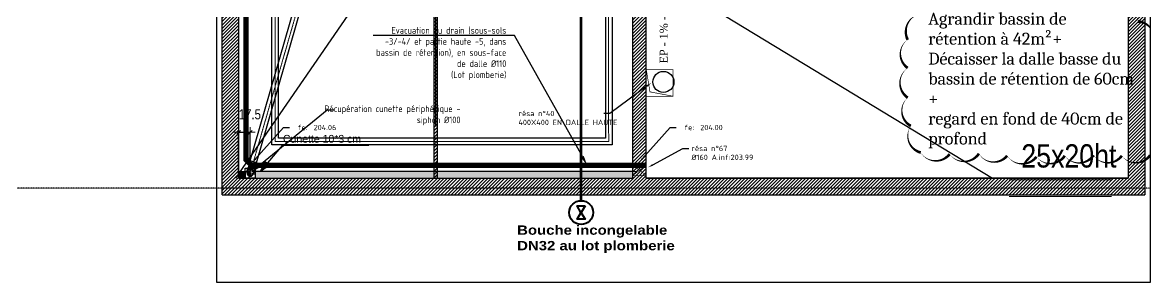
# Model space of a CAD drawing. Header units: centimetres. Extents: x 2097 to 16812, y -3973 to 8191.
# Drawn here: x 8127 to 9811, y 2192 to 2583 of the extents above; entities that cross this region are included whole.
import ezdxf
from ezdxf import colors
from ezdxf.entities.mleader import LeaderData, LeaderLine
from ezdxf.math import Vec2, Vec3

# ---------------------------------------------------------------- set-up
doc = ezdxf.new("R2010")
doc.units = ezdxf.units.CM
for name, pattern in [('AXES', [4, 2.5, -0.4999999999999999, 0.4999999999999999, -0.4999999999999999]), ('prlm_ef', [0.165, 0.1, -0.065]), ('prlm_ep', [2.5, 1.25, -0.25, 0.25, -0.25, 0.25, -0.25]), ('VW-01', [0.41656, 0.20828, -0.20828])]:
    doc.linetypes.add(name, pattern=pattern)
doc.layers.get('0').update_dxf_attribs({"color": 252, "lineweight": 18})
for name, color, linetype, lineweight in [('01_poutres', 252, 'Continuous', 20), ('01_texte_repere', 252, 'Continuous', 20), ('_GAZELEC-RESERVATION', 1, 'Continuous', 18), ('_GAZELEC-RESERVATION 2', 6, 'Continuous', 18), ('AA_COTES', 253, 'Continuous', 0), ('Fontanel-rsd', 7, 'Continuous', 0)]:
    doc.layers.add(name, color=color, linetype=linetype, lineweight=lineweight)
for name, color, linetype in [('01_texte', 252, 'Continuous'), ('B GÈnÈral_Hatch', 252, 'Continuous'), ('B Général', 252, 'Continuous'), ('C ANNOTATIONS-axes horizontaux', 252, 'VW-01'), ('C ANNOTATIONS-texte', 252, 'Continuous'), ('C ANNOTATIONS-texte_Hatch', 252, 'Continuous'), ('D SURFACES-shab', 252, 'Continuous'), ('prlm-BA', 252, 'Continuous'), ('prlm-EAU-EF', 161, 'Continuous'), ('prlm-EAU-EP', 141, 'Continuous'), ('prlm-MOD', 64, 'Continuous')]:
    doc.layers.add(name, color=color, linetype=linetype)
doc.layers.add('prlm-ZEROPLOT', color=254, linetype='Continuous', plot=False)
doc.styles.add('CEDREP', font='')
doc.styles.add('Eurostile', font='')
doc.styles.add('prlm-eau-ef', font='ariblk.ttf', dxfattribs={"height": 18})
doc.styles.add('prlm-eau-euev', font='pala.ttf', dxfattribs={"height": 18})
doc.styles.add('prlm-mod', font='cambriaz.ttf', dxfattribs={"height": 18})
doc.styles.get("Standard").update_dxf_attribs({"font": 'isocp.shx', "height": 15})
doc.styles.add('STYLE2', font='ARIALN.TTF')
doc.styles.get('CEDREP').set_extended_font_data('Gill Sans MT Condensed')
doc.styles.get('Eurostile').set_extended_font_data('Eurostile')
doc.dimstyles.new('JB50', dxfattribs={"dimscale": 0.1, "dimtxt": 150, "dimasz": 15, "dimexe": 0.1, "dimexo": 0.1, "dimgap": 0.09, "dimtad": 1, "dimdec": 1, "dimdsep": 46, "dimtxsty": 'STYLE2', "dimblk1": 'BOND_G', "dimblk2": 'BOND_D', "dimsah": 1, "dimcen": 1.5, "dimdle": 0.01, "dimse1": 1, "dimse2": 1, "dimclrd": 256, "dimclre": 256, "dimclrt": 256, "dimazin": 2, "dimtfac": 2.333333333333333, "dimtdec": 1, "dimtix": 1, "dimtmove": 2, "dimatfit": 3, "dimldrblk": 'BOND_G', "dimfxl": 1, "dimtolj": 1, "dimtzin": 0, "dimarcsym": 0})
pattern_1 = [(45, (0, 0), (2.425347222222122, -2.645833333333339), [])]

# ---------------------------------------------------------------- blocks, each defined once
blk = doc.blocks.new('Parking Spaces')
at = {"layer": 'B Général', "linetype": 'Continuous'}
for p, q in [((0, 0), (3.061616997868383e-14, 500)), ((295.5, 0), (295.5000000000001, 500)), ((295.5, 0), (295.5000000000001, 500)), ((591, 0), (591, 500))]:
    blk.add_line(p, q, dxfattribs=at)
at = {"layer": 'B Général', "extrusion": (0, 0, -1), "char_height": 14.11800130208333, "attachment_point": 5, "text_direction": (-1, 1.224646799147353e-16, 0), "line_spacing_factor": 0.8941417206159927, "style": 'Eurostile'}
for s, insert in [('96', (147.75, 250)), ('97', (443.25, 250))]:
    blk.add_mtext(s, dxfattribs=dict(at, insert=insert))
blk = doc.blocks.new('Groupe-120-1')
at = {"layer": 'C ANNOTATIONS-texte_Hatch', "linetype": 'Continuous'}
blk.add_hatch(color=250, dxfattribs=at).paths.add_polyline_path([(8497.625240268058, 2368.681276646624), (8484, 2359.490936041795), (8491.204633902391, 2374.262624609038)])
at = {"layer": 'C ANNOTATIONS-texte', "flags": 128}
blk.add_lwpolyline([(8484, 2359.490936041795), (8517.802785101538, 2399.043708522479), (8646.5, 2399.043708522479)], dxfattribs=at)
blk.add_lwpolyline([(8497.625240268058, 2368.681276646624), (8484, 2359.490936041795), (8491.204633902391, 2374.262624609038)], close=True, dxfattribs=at)
at = {"layer": 'C ANNOTATIONS-texte', "insert": (8517.802785101538, 2414.336487385327), "char_height": 11.76500108506944, "attachment_point": 1, "line_spacing_factor": 0.8941417206159925, "style": 'Eurostile'}
blk.add_mtext('Cunette 10*3 cm', dxfattribs=at)
blk = doc.blocks.new('xi.bouchearrosage')
at = {"layer": 'prlm-EAU-EF', "color": 0, "linetype": 'ByBlock', "lineweight": 40}
blk.add_lwpolyline([(6.000000000000011, 20), (0.2673776227212104, 10.3565034969616), (0.2673776227212086, 9.643496503038396), (6.000000000000007, 0), (-5.999999999999995, 1.77635683940025e-15), (-0.2673776227211979, 9.643496503038396), (-0.2673776227211961, 10.3565034969616), (-5.999999999999989, 20)], close=True, dxfattribs=at)
blk.add_circle((-0.04063675381208043, 9.97669265974777), 17.90617752764495, dxfattribs=at)
blk = doc.blocks.new('A$C711F189D')
at = {"layer": '01_poutres', "color": 0}
for points in [[(551.0003403111277, -1367.397974111025), (397.456011808019, -1367.43830742435)], [(551.0003403111277, -1392.397974111025), (397.46257885464, -1392.438305699305)]]:
    blk.add_lwpolyline(points, dxfattribs=at)
at = {"layer": '01_texte', "color": 0}
for points in [[(-476.9158257470899, -949.1198513158765), (-762.9993531558557, -1364.8979741271)], [(-311.5844390628827, -949.1198513158765), (372.4250301545399, -1364.897974059797)]]:
    blk.add_lwpolyline(points, dxfattribs=at)
at = {"layer": '01_texte_repere', "color": 0, "insert": (486.927937869561, -1349.567636565279), "char_height": 34.99999999999999, "width": 164.8035267207524, "attachment_point": 8, "style": 'CEDREP'}
blk.add_mtext('25x20ht ', dxfattribs=at)
blk = doc.blocks.new('PVC DN100 C 90° Mont')
at = {"linetype": 'Continuous'}
h = blk.add_hatch(color=9, dxfattribs=at)
edge = h.paths.add_edge_path()
edge.add_arc((174.3050865276346, 3.637978807091713e-12), 45, 270, 450)
edge.add_arc((174.3050865276346, 22.50000000000364), 22.5, 90, 270)
edge.add_arc((174.3050865276346, -22.49999999999636), 22.5, -90, 90, ccw=False)
at = {"color": 0, "linetype": 'ByBlock', "lineweight": -2}
for p, q in [((0, 50.00000000000364), (0, 55.70000000000437)), ((0, 55.70000000000437), (57, 55.70000000000437)), ((0, -49.99999999999636), (0, 50.00000000000364)), ((57, 55.70000000000437), (57, 50.00000000000364)), ((57, 50.00000000000364), (94.09081123205033, 50.00000000000364)), ((57, 50.00000000000364), (57, -49.99999999999636)), ((151.7523086789988, 55.70000000000437), (111.4472221513643, 55.70000000000437)), ((174.3050865276346, 50.00000000000364), (151.7523086789988, 50.00000000000364)), ((0, -55.69999999999709), (0, -49.99999999999636)), ((57, -55.69999999999709), (0, -55.69999999999709)), ((57, -49.99999999999636), (94.09081123205033, -49.99999999999636)), ((57, -49.99999999999636), (57, -55.69999999999709)), ((151.7523086789988, -55.69999999999709), (111.4472221513643, -55.69999999999709)), ((174.3050865276346, -49.99999999999636), (151.7523086789988, -49.99999999999636))]:
    blk.add_line(p, q, dxfattribs=at)
at = {"color": 9, "linetype": 'AXES'}
for p, q in [((0, 0), (254.3050865276346, 3.637978807091713e-12)), ((174.3050865276346, 80.00000000000364), (174.3050865276346, -79.99999999999636))]:
    blk.add_line(p, q, dxfattribs=at)
at = {"color": 9, "linetype": 'Continuous'}
for p, q in [((174.3050865276346, 33.75000000000364), (163.0550865276346, 22.50000000000364)), ((163.0550865276346, 22.50000000000364), (174.3050865276346, 22.50000000000364)), ((174.3050865276346, 3.000000000003638), (174.3050865276346, 11.25000000000364)), ((196.8050865276346, 3.637978807091713e-12), (195.3050865276346, 11.25000000000364))]:
    blk.add_line(p, q, dxfattribs=at)
at = {"color": 0, "linetype": 'ByBlock', "lineweight": -2}
blk.add_circle((174.3050865276346, 3.637978807091713e-12), 50, dxfattribs=at)
at = {"color": 9, "linetype": 'Continuous'}
for centre, radius, start, end in [((174.3050865276346, 22.50000000000364), 22.5, 90, 270), ((174.3050865276346, 22.50000000000364), 11.25, 90, 270), ((174.3050865276346, 3.637978807091713e-12), 45, 270, 90), ((174.3050865276346, 3.637978807091713e-12), 42, 0, 90), ((174.3050865276346, 3.637978807091713e-12), 22.5, 0, 90), ((174.3519615276309, -20.99999999999636), 24.00004577632352, 269.8880943229346, 90.1119056770654), ((171.1979436704933, 3.637978807091713e-12), 45.1071428571413, 273.949868021853, 0), ((174.3050865276346, -22.49999999999636), 22.5, 270, 90), ((170.6384198609667, -12.24999999999636), 34.06896600198639, 303.2236264370474, 43.61248425266183)]:
    blk.add_arc(centre, radius, start, end, dxfattribs=at)
at = {"color": 0, "linetype": 'ByBlock', "lineweight": -2}
for centre, major_axis, ratio, start_param, end_param in [((111.4472221513643, 3.637978807091713e-12), (0, 55.70000000000073), 0.707106781186563, 0, 3.141592653589793), ((151.7523086789988, 3.637978807091713e-12), (0, 55.70000000000073), 0.707106781186563, 5.826833338673532, 9.881129929275435), ((151.7523086789988, 3.637978807091713e-12), (0, 50), 0.7071067811865214, 0, 3.141592653589793)]:
    blk.add_ellipse(centre, major_axis=major_axis, ratio=ratio, start_param=start_param, end_param=end_param, dxfattribs=at)
blk = doc.blocks.new('BOND_G')
at = {"layer": 'AA_COTES', "color": 0}
for p, q in [((0, -5), (0, 14.99999999999999)), ((5, 0), (-5, 0)), ((1.767766952966312, 1.767766952966312), (-1.767766952966426, -1.767766952966426))]:
    blk.add_line(p, q, dxfattribs=at)
blk = doc.blocks.new('BOND_D')
at = {"layer": 'AA_COTES', "color": 0}
for p, q in [((5, 0), (-5, 0)), ((-1.767766952966312, -1.767766952966312), (1.767766952966426, 1.767766952966426)), ((0, 5), (0, -15))]:
    blk.add_line(p, q, dxfattribs=at)
blk = doc.blocks.new('*D262')
at = {"layer": 'Fontanel-rsd', "color": 1, "lineweight": -2, "ltscale": 0.2, "transparency": 16777216}
for p, q in [((8451.284847014807, 2349.60093621763), (8451.284847014807, 2418.323207806774)), ((8452.784847014807, 2418.313207806773), (8467.261826355758, 2418.313207806773)), ((8468.761826355758, 2357.177602525822), (8468.761826355758, 2418.323207806774))]:
    blk.add_line(p, q, dxfattribs=at)
at = {"layer": 'Fontanel-rsd', "color": 1, "lineweight": -2, "ltscale": 0.2, "transparency": 16777216, "xscale": 1.5, "yscale": 1.5, "zscale": 1.5, "rotation": 180}
blk.add_blockref('BOND_G', (8451.284847014807, 2418.313207806773), dxfattribs=at)
at = {"layer": 'Fontanel-rsd', "color": 1, "lineweight": -2, "ltscale": 0.2, "transparency": 16777216, "xscale": 1.5, "yscale": 1.5, "zscale": 1.5}
blk.add_blockref('BOND_D', (8468.761826355758, 2418.313207806773), dxfattribs=at)
at = {"layer": 'Fontanel-rsd', "color": 1, "lineweight": 0, "ltscale": 0.2, "transparency": 16777216, "insert": (8468.121964009, 2445.143724909396), "char_height": 15, "attachment_point": 5, "style": 'STYLE2'}
blk.add_mtext('\\A1;17.5', dxfattribs=at)

msp = doc.modelspace()

# ---------------------------------------------------------------- hatches: boundary and pattern name
at = {"layer": 'B GÈnÈral_Hatch', "linetype": 'Continuous'}
h = msp.add_hatch(dxfattribs=at)
h.set_pattern_fill('50_BETON', color=256, style=0, pattern_type=2)
h.set_pattern_definition(pattern_1)
h.paths.add_polyline_path([(8451.484862326146, 3779.325841030478), (8426.484862326146, 3774.326721810602), (8426.484862326142, 2324.490936158188), (8451.484862326142, 2349.490936158189)])
h = msp.add_hatch(dxfattribs=at)
h.set_pattern_fill('50_BETON', color=256, style=0, pattern_type=2)
h.set_pattern_definition(pattern_1)
h.paths.add_polyline_path([(9785.48455600586, 2349.490936158188), (9810.48455600586, 2324.490936158188), (9810.48455600586, 3472.188904635271), (9785.48455600586, 3472.188904635271)])
h = msp.add_hatch(dxfattribs=at)
h.set_pattern_fill('50_BETON', color=256, style=0, pattern_type=2)
h.set_pattern_definition(pattern_1)
h.paths.add_polyline_path([(8749.694215426745, 2927.188904635267), (8744.694215426745, 2927.18890463527), (8744.694215426745, 2349.490936158189), (8749.694215426745, 2349.490936158189)])
h = msp.add_hatch(dxfattribs=at)
h.set_pattern_fill('50_BETON', color=256, style=0, pattern_type=2)
h.set_pattern_definition(pattern_1)
h.paths.add_polyline_path([(9062.694215426745, 2927.188904635271), (9042.694215426745, 2927.188904635271), (9042.694215426745, 2349.490936158188), (9062.694215426745, 2349.490936158188)])
h = msp.add_hatch(dxfattribs=at)
h.set_pattern_fill('50_BETON', color=256, style=0, pattern_type=2)
h.set_pattern_definition(pattern_1)
h.paths.add_polyline_path([(9810.484556005858, 2324.490936158188), (9785.48455600586, 2349.490936158188), (8451.484862326142, 2349.490936158189), (8426.484862326142, 2324.490936158189)])
at = {"layer": 'Fontanel-rsd', "lineweight": 0}
h = msp.add_hatch(color=101, dxfattribs=at)
h.dxf.hatch_style = 1
h.paths.add_polyline_path([(8451.284846955366, 2359.590936041795), (8461.284818195336, 2359.590936041795), (8461.284818195336, 2349.59093621763), (8451.284846955366, 2349.59093621763)])
h = msp.add_hatch(color=101, dxfattribs=at)
h.dxf.hatch_style = 1
h.paths.add_polyline_path([(8476.284818195336, 2359.590936041795), (8476.284818195336, 2349.59093621763), (9042.49420005597, 2349.590936158188), (9042.49420005597, 2359.590936041795)])

# ---------------------------------------------------------------- linework, layer by layer
at = {"layer": '_GAZELEC-RESERVATION 2', "ltscale": 25, "const_width": 1}
msp.add_lwpolyline([(9062.694215426745, 2472.500014813073), (9062.694215426745, 2512.500014813073), (9102.694215426745, 2512.500014813073), (9102.694215426745, 2472.500014813073), (9062.694215426745, 2472.500014813073), (9062.694215426745, 2512.500014813073), (9068.168300471225, 2479.006852206247), (9102.694215426745, 2472.500014813073)], dxfattribs=at)
at = {"layer": '_GAZELEC-RESERVATION 2', "color": 1, "ltscale": 25, "const_width": 1}
msp.add_lwpolyline([(9042.694215426745, 2369.270456154893), (9042.694215426745, 2369.270456154893), (9062.694215426745, 2369.270456154893), (9062.694215426745, 2353.270456154893), (9042.694215426745, 2353.270456154893), (9042.694215426745, 2369.270456154893), (9062.694215426745, 2353.270456154893), (9062.694215426745, 2369.270456154893), (9042.694215426745, 2353.270456154893)], dxfattribs=at)
at = {"layer": 'B Général', "linetype": 'Continuous', "lineweight": 18}
for p, q in [((8451.484862326142, 2349.490936158189), (8451.484862326146, 3779.325841030478)), ((9810.48455600586, 3472.188904635271), (9810.48455600586, 2324.490936158188)), ((8426.484862326142, 2324.490936158188), (8426.484862326146, 3251.388905064828)), ((8744.694215426745, 2349.490936158189), (8744.694215426745, 2927.188904635271)), ((8749.694215426745, 2349.490936158189), (8749.694215426745, 2927.188904635271)), ((9042.694215426745, 2349.490936158188), (9042.694215426745, 2927.188904635271)), ((9062.694215426745, 2349.490936158188), (9062.694215426745, 2927.188904635271)), ((9785.48455600586, 2927.188904635272), (9785.48455600586, 2349.490936158188)), ((8451.484862326142, 2349.490936158189), (8744.694215426745, 2349.490936158189)), ((8749.694215426745, 2349.490936158189), (9042.694215426745, 2349.490936158188)), ((9062.694215426745, 2349.490936158188), (9785.48455600586, 2349.490936158188)), ((8426.484862326142, 2324.490936158189), (9810.48455600586, 2324.490936158188))]:
    msp.add_line(p, q, dxfattribs=at)
at = {"layer": 'B Général', "linetype": 'Continuous'}
for p, q in [((8451.484862326142, 2349.490936158189), (8451.484862326146, 3779.325841030478)), ((9810.48455600586, 3472.188904635271), (9810.48455600586, 2324.490936158188)), ((8426.484862326142, 2324.490936158188), (8426.484862326146, 3251.388905064828)), ((8744.694215426745, 2349.490936158189), (8744.694215426745, 2927.188904635271)), ((8749.694215426745, 2349.490936158189), (8749.694215426745, 2927.188904635271)), ((9042.694215426745, 2349.490936158188), (9042.694215426745, 2927.188904635271)), ((9062.694215426745, 2349.490936158188), (9062.694215426745, 2927.188904635271)), ((9785.48455600586, 2927.188904635271), (9785.48455600586, 2349.490936158188)), ((8451.484862326142, 2349.490936158189), (8744.694215426745, 2349.490936158189)), ((8749.694215426745, 2349.490936158189), (9042.694215426745, 2349.490936158188)), ((9062.694215426745, 2349.490936158188), (9785.48455600586, 2349.490936158188)), ((8426.484862326142, 2324.490936158189), (9810.48455600586, 2324.490936158188))]:
    msp.add_line(p, q, dxfattribs=at)
at = {"layer": 'B Général', "linetype": 'VW-01', "lineweight": 18, "ltscale": 25.4}
msp.add_line((8450.484212579606, 2359.490936041795), (9050.483563081638, 2359.490936041795), dxfattribs=at)
at = {"layer": 'C ANNOTATIONS-axes horizontaux'}
msp.add_line((12370.81265411249, 2334.49093607493), (7910.812654119335, 2334.49093607493), dxfattribs=at)
at = {"layer": 'D SURFACES-shab', "flags": 128}
msp.add_lwpolyline([(9062.694215426745, 2927.188904635271), (9785.48455600586, 2927.188904635271), (9785.48455600586, 2349.490936158188), (9062.694215426745, 2349.490936158188)], close=True, dxfattribs=at)
at = {"layer": 'Fontanel-rsd', "color": 1, "lineweight": 30, "elevation": -4.999979430668971e-08}
for points in [[(8468.725463813898, 2375.314203860265), (8750.337870343894, 3355.138481118591)], [(8478.336383623639, 2372.551918500145), (8760.742701721087, 3355.138481118591)]]:
    msp.add_lwpolyline(points, dxfattribs=at)
at = {"layer": 'Fontanel-rsd', "color": 9, "linetype": 'AXES', "lineweight": 15, "ltscale": 0.3, "elevation": -4.999979430668971e-08}
msp.add_lwpolyline([(8473.530923718768, 2373.933061180205), (8755.54028603249, 3355.138481118591)], dxfattribs=at)
at = {"layer": 'Fontanel-rsd', "color": 140, "lineweight": 30}
for points in [[(8511.284846982688, 2409.490922774175), (8511.284846982695, 3336.488891682059)], [(8501.28484698269, 2399.490922774175), (8501.284846982695, 3326.488891681225)], [(9000.796750942638, 2977.488891251252), (9001.271737859368, 2409.49092277417)], [(9010.795738688637, 2967.487876344603), (9011.270648189391, 2399.490922774169)], [(9001.271737859368, 2409.49092277417), (8511.284846982688, 2409.490922774175)], [(9011.280273367067, 2399.490922774169), (8501.28484698269, 2399.490922774175)]]:
    msp.add_lwpolyline(points, dxfattribs=at)
at = {"layer": 'Fontanel-rsd', "color": 9, "linetype": 'AXES', "lineweight": 15, "ltscale": 0.3}
for points in [[(8506.284846982688, 2404.490922774175), (8506.284846982695, 3331.488891680955)], [(9005.791547533136, 2972.488891251252), (9006.269152845985, 2404.49092277417)], [(9006.269152845985, 2404.49092277417), (8506.284846982688, 2404.490922774175)]]:
    msp.add_lwpolyline(points, dxfattribs=at)
at = {"layer": 'Fontanel-rsd', "color": 94, "lineweight": 30}
for points in [[(8451.284846955366, 2359.590936041795), (8461.284818195336, 2359.590936041795), (8461.284818195336, 2349.59093621763), (8451.284846955366, 2349.59093621763)], [(8476.284818195336, 2359.590936041795), (8476.284818195336, 2349.59093621763), (9042.49420005597, 2349.590936158188), (9042.49420005597, 2359.590936041795)]]:
    msp.add_lwpolyline(points, close=True, dxfattribs=at)
at = {"layer": 'Fontanel-rsd', "color": 1, "lineweight": 30}
msp.add_lwpolyline([(8476.284818195336, 2349.59093621763), (8461.284818195336, 2349.59093621763), (8461.284818195336, 2364.590936217641), (8476.284818195336, 2364.590936217641)], close=True, dxfattribs=at)
at = {"layer": 'prlm-EAU-EF', "color": 3, "linetype": 'prlm_ef', "ltscale": 100, "const_width": 4, "flags": 128}
msp.add_lwpolyline([(8964.95543180683, 3273.798964820359), (8964.95543180683, 2315.506268496323)], dxfattribs=at)
at = {"layer": 'prlm-EAU-EP', "linetype": 'prlm_ep', "ltscale": 20, "const_width": 8, "flags": 128}
msp.add_lwpolyline([(8462.222389358745, 3275.454124888406), (8462.248813375527, 2599.975713750666), (8462.266413200861, 2377.078115450203), (8470.741668056213, 2368.602860594846), (8475.18639027136, 2368.602860594846), (8731.965984081677, 2368.602860594846), (9062.49420005597, 2368.602860594846)], dxfattribs=at)
at = {"layer": 'prlm-EAU-EP'}
msp.add_circle((9088.358049696471, 2493.937597149528), 15.75, dxfattribs=at)
at = {"layer": 'prlm-MOD'}
for points in [[(9475.91062394916, 2596.547172394996, 0, 4.2, 0.52056705), (9454.711313143624, 2557.305438244093, 0, 4.2, 0.52056705), (9454.711313143624, 2557.305438244093, 0, 4.2, 0.52056705), (9454.711313143624, 2514.924384717131, 0, 4.2, 0.52056705), (9454.711313143624, 2514.924384717131, 0, 4.2, 0.52056705), (9454.711313143624, 2470.188801333098, 0, 4.2, 0.52056705), (9454.711313143624, 2470.188801333098, 0, 4.2, 0.52056705), (9459.422235004879, 2427.807747806133, 0, 4.2, 0.52056705), (9459.422235004879, 2427.807747806133, 0, 4.2, 0.52056705), (9474.340316662072, 2387.781191876222, 0, 4.2, 0.52056705), (9474.340316662072, 2387.781191876222, 0, 4.2, 0.52056705), (9517.52418937462, 2385.426662019152, 0, 4.2, 0.52056705), (9517.52418937462, 2385.426662019152, 0, 4.2, 0.52056705), (9561.49324821669, 2386.211516058184, 0, 4.2, 0.52056705), (9561.49324821669, 2386.211516058184, 0, 4.2, 0.52056705), (9603.891934799703, 2383.0721644221, 0, 4.2, 0.52056705), (9603.891934799703, 2383.0721644221, 0, 4.2, 0.52056705), (9647.86099364178, 2381.502520864082, 0, 4.2, 0.52056705), (9647.86099364178, 2381.502520864082, 0, 4.2, 0.52056705), (9690.259680224799, 2383.0721644221, 0, 4.2, 0.52056705), (9690.2596802248, 2383.0721644221, 0, 4.2, 0.52056705), (9733.443552937342, 2383.857018461133, 0, 4.2, 0.52056705), (9733.443552937342, 2383.857018461133, 0, 4.2, 0.52056705), (9775.842304492324, 2383.0721644221, 0, 4.2, 0.52056705), (9775.842304492324, 2383.0721644221, 0, 4.2, 0.52056705), (9818.240991075347, 2383.857018461133, 0, 4.2, 0.52056705)], [(9822.166791779042, 2548.672269634906, 0, 4.2, 0.52056705), (9800.182294843984, 2584.774652149727, 0, 4.2, 0.52056705), (9800.182294843984, 2584.774652149727, 0, 4.2, 0.52056705), (9760.924222835129, 2603.610697446168, 0, 4.2, 0.52056705)]]:
    msp.add_lwpolyline(points, format="xyseb", dxfattribs=at)
at = {"layer": 'prlm-ZEROPLOT'}
msp.add_lwpolyline([(8418.484862324302, 4917.388168060701), (10859.38766629214, 4917.388168173071), (10859.38913113581, 3517.38999376426), (9818.48455593083, 3517.38999376426), (9818.48455593083, 2192.490936275804), (8418.484862262412, 2192.490936275775)], close=True, dxfattribs=at)

# ---------------------------------------------------------------- block references
at = {"layer": 'B Général', "xscale": -1}
msp.add_blockref('Parking Spaces', (9042.694215426745, 2427.188904635271), dxfattribs=at)
at = {"layer": 'C ANNOTATIONS-texte'}
msp.add_blockref('Groupe-120-1', (0, 0), dxfattribs=at)
at = {"layer": 'Fontanel-rsd', "color": 1, "lineweight": 30, "xscale": -0.09999999999999998, "yscale": 0.09999999999999999, "zscale": 0.09999999999999999, "rotation": 73.96475973235805}
msp.add_blockref('PVC DN100 C 90° Mont', (8473.576630242855, 2373.919924616292, -4.787761291299926e-08), dxfattribs=at)
at = {"layer": 'prlm-BA'}
msp.add_blockref('A$C711F189D', (9209.484212606141, 3714.388910204608), dxfattribs=at)
at = {"layer": 'prlm-EAU-EF', "color": 3}
msp.add_blockref('xi.bouchearrosage', (8964.996068560642, 2287.623398308931), dxfattribs=at)

# ---------------------------------------------------------------- texts
at = {"layer": 'prlm-EAU-EF', "color": 3, "insert": (8869.027743477298, 2278.367864731907), "char_height": 14, "width": 254.5322950981424, "attachment_point": 1, "style": 'prlm-eau-ef'}
msp.add_mtext('Bouche incongelable DN32 au lot plomberie', dxfattribs=at)
at = {"layer": 'prlm-EAU-EP', "insert": (9082.706715454127, 2521.753726755713), "char_height": 12, "width": 151.0859237425319, "attachment_point": 1, "rotation": 89.99999999999969, "style": 'prlm-eau-euev'}
msp.add_mtext('EP - 1% - %%C300', dxfattribs=at)
at = {"layer": 'prlm-MOD', "insert": (9485.514555144422, 2597.982991877147), "char_height": 18, "attachment_point": 1, "style": 'prlm-mod'}
msp.add_mtext_dynamic_manual_height_columns('Agrandir bassin de rétention à 42m²+\\PDécaisser la dalle basse du bassin de rétention de 60cm +\\Pregard en fond de 40cm de profond', width=313.498975875038, gutter_width=75, heights=[0], dxfattribs=at)

# ---------------------------------------------------------------- dimensions: what is measured, and where the dimension line sits
at = {"layer": 'Fontanel-rsd', "color": 1, "lineweight": 0, "ltscale": 0.2}
dim = msp.add_linear_dim(base=(8468.761826355758, 2418.313207806773), p1=(8451.284847014807, 2349.59093621763), p2=(8468.761826355758, 2357.167602525822, -4.787761291299926e-08), dimstyle='JB50', override={"dimse1": 0, "dimse2": 0, "dimclrd": 1, "dimclre": 1, "dimclrt": 1}, dxfattribs=at)
dim.commit()
dim.dimension.update_dxf_attribs({"geometry": '*D262', "text_midpoint": (8468.121964009, 2445.143724909396), "dimtype": 160})

# ---------------------------------------------------------------- leaders
at = {"layer": '_GAZELEC-RESERVATION', "color": 6}
ml = msp.add_multileader_mtext('Standard', dxfattribs=at)
ml.set_content('résa n°40\\P400X400 EN DALLE HAUTE', color=6)
ml.set_leader_properties()
ml.build(insert=Vec2(0, 0))
ml.multileader.update_dxf_attribs({"has_text_frame": 1, "arrow_head_size": 8, "scale": 20})
ctx = ml.context
ctx.base_point, ctx.scale, ctx.char_height, ctx.arrow_head_size, ctx.landing_gap_size, ctx.plane_origin, ctx.plane_x_axis, ctx.plane_y_axis = Vec3(8866.915701869402, 2446.488652307304), 20, 8, 8, 4, Vec3(8257.194601157264, 2265.191647293779), Vec3(1, -1.665334536937735e-16), Vec3(1.665334536937735e-16, 1)
notes = []
notes.append((ctx, [(0, (1, 1, 0), (9007.900198775675, 2446.488652307304), (-1, 1.665334536937735e-16), 8.984496906271943, [(0, [(9070.558216490193, 2492.793732518716)], 0, [])])]))
ctx.mtext.insert, ctx.mtext.text_direction, ctx.mtext.width, ctx.mtext.flow_direction = Vec3(8870.915701869402, 2450.516469766609), Vec3(1, -1.665334536937735e-16), 156.8850406025498, 5
at = {"layer": '_GAZELEC-RESERVATION', "color": 1}
ml = msp.add_multileader_mtext('Standard', dxfattribs=at)
ml.set_content('\\pxi-3,l4,t4;fe:^I204.06', color=1)
ml.set_leader_properties()
ml.build(insert=Vec2(0, 0))
ml.multileader.update_dxf_attribs({"has_text_frame": 1, "arrow_head_size": 8, "scale": 20})
ctx = ml.context
ctx.base_point, ctx.scale, ctx.char_height, ctx.arrow_head_size, ctx.landing_gap_size, ctx.plane_origin, ctx.plane_x_axis, ctx.plane_y_axis = Vec3(8527.784300164029, 2425.466927145349), 20, 8, 8, 4, Vec3(7888.306769594997, 2320.175787223749), Vec3(1, -1.665334536937735e-16), Vec3(1.665334536937735e-16, 1)
notes.append((ctx, [(1, (1, 1, 0), (8518.799803257756, 2425.466927145349), (1, -1.665334536937735e-16), 8.984496906271943, [(0, [(8471.437092064833, 2372.286318753017)], 0, [])])]))
ctx.mtext.insert, ctx.mtext.text_direction, ctx.mtext.width, ctx.mtext.flow_direction = Vec3(8531.784300164029, 2429.466927145349), Vec3(1, -1.665334536937735e-16), 156.8850406025498, 5
ml = msp.add_multileader_mtext('Standard', dxfattribs=at)
ml.set_content('\\pxi-3,l4,t4;fe:^I204.00', color=1)
ml.set_leader_properties()
ml.build(insert=Vec2(0, 0))
ml.multileader.update_dxf_attribs({"has_text_frame": 1, "arrow_head_size": 8, "scale": 20})
ctx = ml.context
ctx.base_point, ctx.scale, ctx.char_height, ctx.arrow_head_size, ctx.landing_gap_size, ctx.plane_origin, ctx.plane_x_axis, ctx.plane_y_axis = Vec3(9107.631764102667, 2425.466927151579), 20, 8, 8, 4, Vec3(8468.154233533634, 2320.175787229979), Vec3(1, -1.665334536937735e-16), Vec3(1.665334536937735e-16, 1)
notes.append((ctx, [(1, (1, 1, 0), (9098.647267196395, 2425.466927151579), (1, -1.665334536937735e-16), 8.984496906271943, [(0, [(9051.284556003471, 2372.286318759246)], 0, [])])]))
ctx.mtext.insert, ctx.mtext.text_direction, ctx.mtext.width, ctx.mtext.flow_direction = Vec3(9111.631764102667, 2429.466927151579), Vec3(1, -1.665334536937735e-16), 156.8850406025498, 5
ml = msp.add_multileader_mtext('Standard', dxfattribs=at)
ml.set_content('résa n°67\\P%%C160 A.inf:203.99 ', color=1)
ml.set_leader_properties()
ml.build(insert=Vec2(0, 0))
ml.multileader.update_dxf_attribs({"has_text_frame": 1, "arrow_head_size": 8, "scale": 20})
ctx = ml.context
ctx.base_point, ctx.scale, ctx.char_height, ctx.arrow_head_size, ctx.landing_gap_size, ctx.plane_origin, ctx.plane_x_axis, ctx.plane_y_axis = Vec3(9126.295111406394, 2394.016334546282), 20, 8, 8, 4, Vec3(8482.235931153398, 2313.391546121906), Vec3(1, -1.665334536937735e-16), Vec3(1.665334536937735e-16, 1)
notes.append((ctx, [(1, (1, 1, 0), (9117.310614500122, 2394.016334546282), (1, -1.665334536937735e-16), 8.984496906271943, [(0, [(9065.366253623233, 2365.502077651174)], 0, [])])]))
ctx.mtext.insert, ctx.mtext.text_direction, ctx.mtext.width, ctx.mtext.flow_direction = Vec3(9130.295111406394, 2398.016334546282), Vec3(1, -1.665334536937735e-16), 156.8850406025498, 5
at = {"layer": 'Fontanel-rsd', "color": 1}
ml = msp.add_multileader_mtext('Standard', dxfattribs=at)
ml.set_content('Récupération cunette périphérique - siphon Ø100', color=1)
ml.set_leader_properties()
ml.build(insert=Vec2(0, 0))
ml.multileader.update_dxf_attribs({"has_text_frame": 1, "text_right_attachment_type": 6, "dogleg_length": 10, "arrow_head_size": 15})
ctx = ml.context
ctx.base_point, ctx.char_height, ctx.arrow_head_size, ctx.plane_origin = Vec3(8594.184556076596, 2452.232055819798, -4.787761291299926e-08), 10, 15, Vec3(8468.761826355754, 2357.167602525823, -4.787761291299926e-08)
ctx.right_attachment, ctx.text_align_type = 6, 2
notes.append((ctx, [(1, (1, 1, 0), (8584.184556076596, 2452.232055819798, -4.787761291299926e-08), (1, 0), 10, [(0, [(8468.761826355754, 2357.167602525823, -4.787761291299926e-08)], 0, [])])]))
ctx.mtext.insert, ctx.mtext.width, ctx.mtext.alignment, ctx.mtext.flow_direction = Vec3(8784.095905975859, 2458.615534664661, -4.787761291299926e-08), 221.1925276670858, 3, 5
at = {"layer": 'prlm-EAU-EP', "linetype": 'prlm_ep', "ltscale": 20}
ml = msp.add_multileader_mtext('Standard', dxfattribs=at)
ml.set_content('Evacuation du drain (sous-sols -3/-4/ et partie haute -5, dans bassin de rétention), en sous-face de dalle Ø110\\P(Lot plomberie) ', color=256)
ml.set_leader_properties()
ml.build(insert=Vec2(0, 0))
ml.multileader.update_dxf_attribs({"has_text_frame": 1, "text_right_attachment_type": 6, "dogleg_length": 10, "arrow_head_size": 15})
ctx = ml.context
ctx.base_point, ctx.char_height, ctx.arrow_head_size, ctx.plane_origin = Vec3(8662.05879836843, 2569.943270807036), 10, 15, Vec3(8966.350926411085, 2436.620447405088)
ctx.right_attachment, ctx.text_align_type = 6, 2
notes.append((ctx, [(0, (1, 1, 0), (8864.81883773851, 2563.693270807036), (-1, 0), 10, [(0, [(8974.100320497733, 2368.602860594846)], 0, [])])]))
ctx.mtext.insert, ctx.mtext.width, ctx.mtext.alignment, ctx.mtext.flow_direction = Vec3(8852.81883773851, 2576.46022849676), 197.5491223815965, 3, 5
for ctx, leaders in notes:
    for number, flags, end, landing, length, lines in leaders:
        leader = LeaderData()
        leader.index, (leader.has_last_leader_line, leader.has_dogleg_vector, leader.attachment_direction) = number, flags
        leader.last_leader_point, leader.dogleg_vector, leader.dogleg_length = Vec3(end), Vec3(landing), length
        for number, points, colour, breaks in lines:
            line = LeaderLine()
            line.index, line.vertices, line.color, line.breaks = number, Vec3.list(points), colors.encode_raw_color(colour), breaks
            leader.lines.append(line)
        ctx.leaders.append(leader)

doc.saveas('drawing.dxf')
